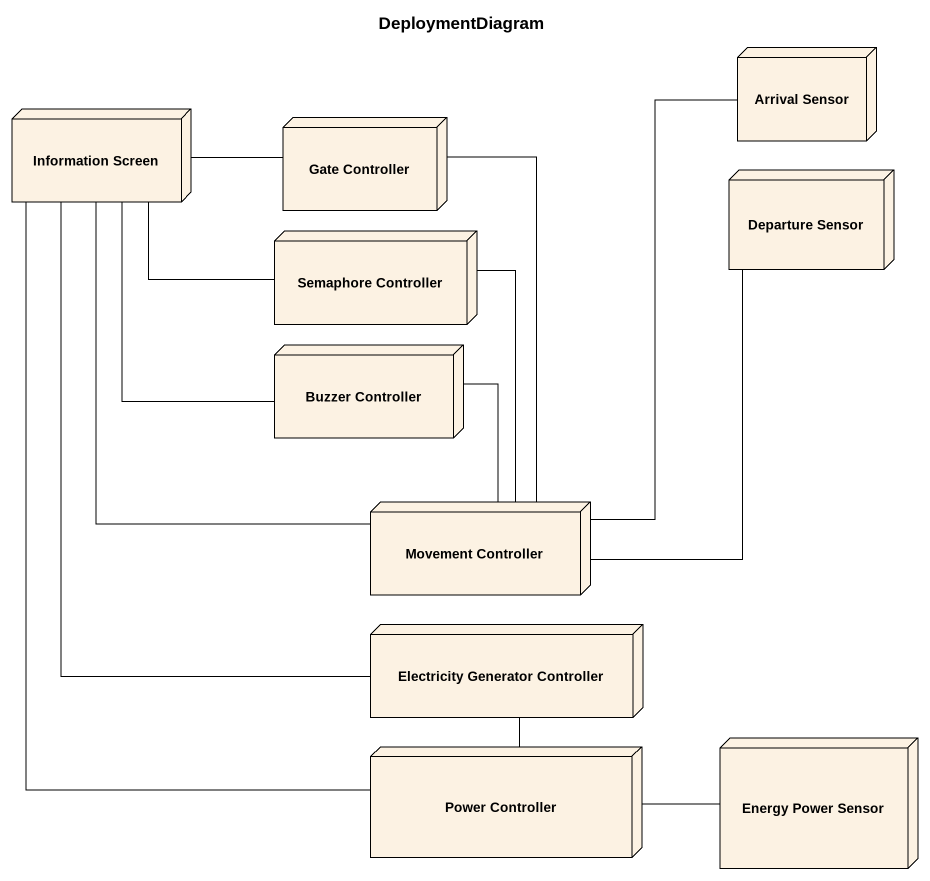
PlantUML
@startuml
title DeploymentDiagram
node "Arrival Sensor" as Arrival_Sensor
node "Information Screen" as Information_Screen
node "Gate Controller" as Gate_Controller
node "Departure Sensor" as Departure_Sensor
node "Semaphore Controller" as Semaphore_Controller
node "Buzzer Controller" as Buzzer_Controller
node "Movement Controller" as Movement_Controller
node "Electricity Generator Controller" as Electricity_Generator
node "Energy Power Sensor" as Energy_Power_Sensor
node "Power Controller" as Power_Controller
Information_Screen -right- Gate_Controller
Semaphore_Controller -left- Information_Screen
Buzzer_Controller -up- Information_Screen
Movement_Controller -up- Arrival_Sensor
Movement_Controller -up- Information_Screen
Movement_Controller -up- Gate_Controller
Movement_Controller -up- Departure_Sensor
Movement_Controller -up- Semaphore_Controller
Movement_Controller -up- Buzzer_Controller
Electricity_Generator -up- Information_Screen
Electricity_Generator -- Power_Controller
Power_Controller -up- Information_Screen
Power_Controller -right- Energy_Power_Sensor
@enduml
